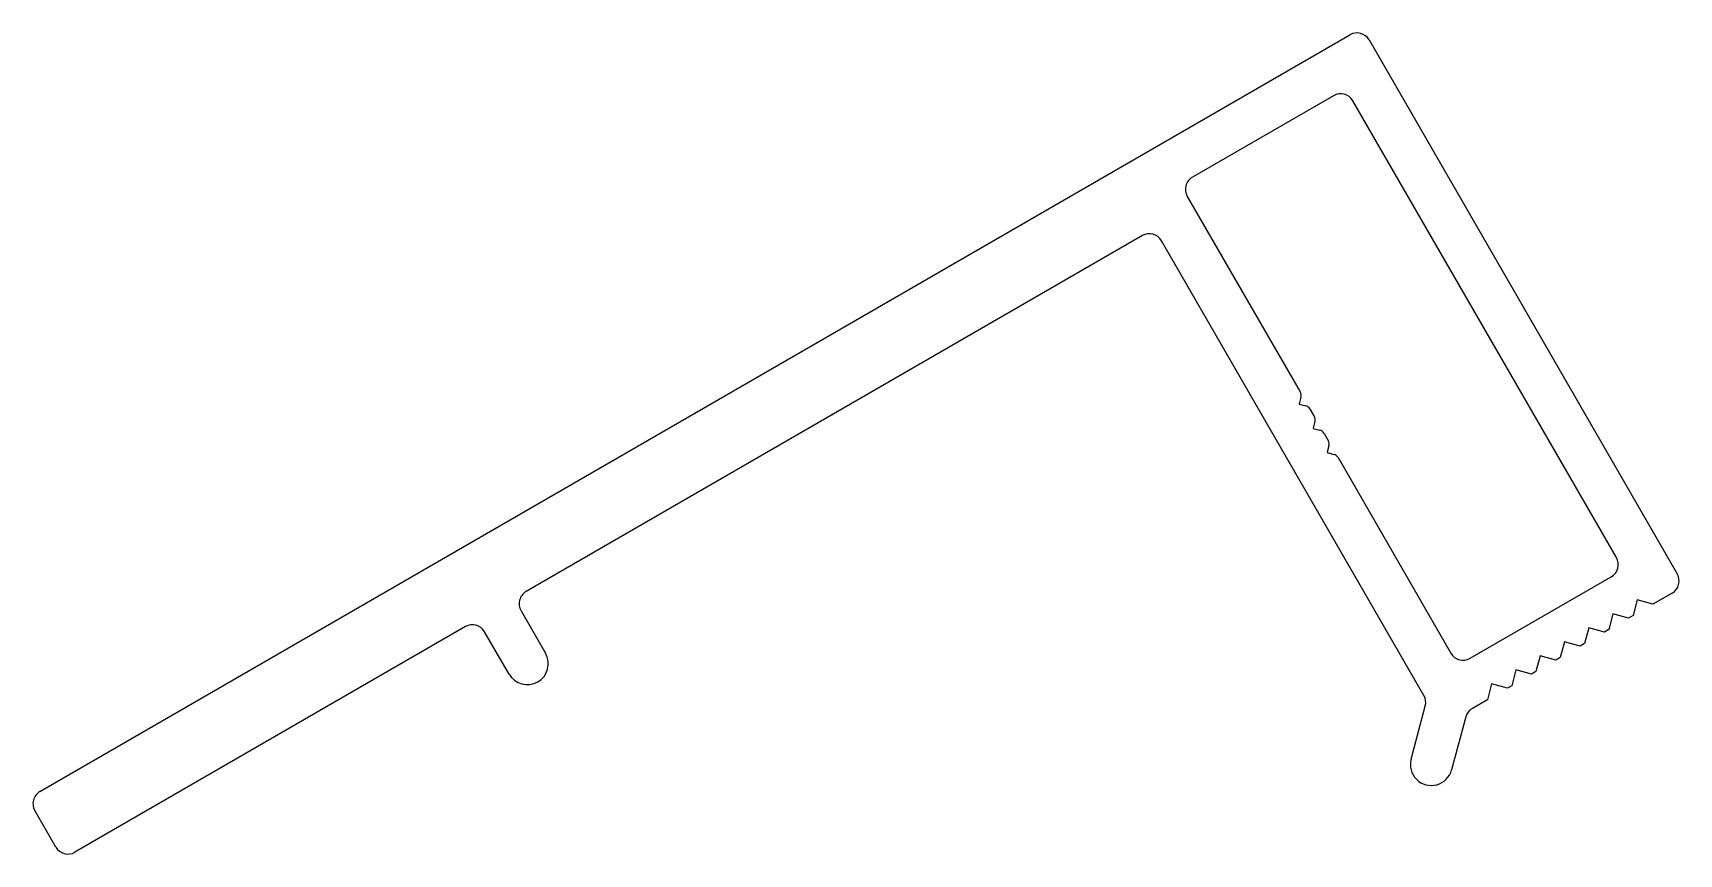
# Model space of a CAD drawing. Extents: x -26 to 32.8, y 7.8 to 37.1.
import ezdxf

# ---------------------------------------------------------------- set-up
doc = ezdxf.new("R2010")
doc.units = 0
doc.layers.get('0').update_dxf_attribs({"linetype": 'CONTINUOUS'})

msp = doc.modelspace()

# ---------------------------------------------------------------- linework, layer by layer
for p, q in [((-25.718, 10.009), (21.048, 37.009)), ((21.731, 36.826), (32.731, 17.773)), ((20.466, 34.837), (15.425, 31.927)), ((30.559, 18.355), (21.149, 34.654)), ((15.242, 31.244), (19.271, 24.266)), ((13.637, 29.844), (-8.36, 17.144)), ((23.687, 13.438), (14.32, 29.661)), ((19.271, 24.266), (19.271, 24.266)), ((19.296, 24.077), (19.233, 23.843)), ((19.239, 23.833), (19.472, 23.771)), ((19.624, 23.654), (19.771, 23.401)), ((19.771, 23.401), (19.624, 23.654)), ((19.624, 23.654), (19.771, 23.401)), ((19.771, 23.401), (19.624, 23.654)), ((19.624, 23.654), (19.771, 23.401)), ((19.796, 23.211), (19.733, 22.977)), ((19.739, 22.967), (19.972, 22.905)), ((20.124, 22.788), (20.271, 22.535)), ((20.296, 22.345), (20.233, 22.111)), ((20.239, 22.101), (20.472, 22.039)), ((20.624, 21.922), (24.652, 14.945)), ((25.335, 14.762), (30.376, 17.672)), ((32.548, 17.09), (31.864, 16.695)), ((-8.543, 16.461), (-7.668, 14.945)), ((31.303, 16.845), (31.153, 16.285)), ((31.864, 16.695), (31.303, 16.845)), ((-10.525, 15.894), (-24.468, 7.844)), ((30.437, 16.345), (30.287, 15.785)), ((30.997, 16.195), (30.437, 16.345)), ((31.153, 16.285), (30.997, 16.195)), ((-8.967, 14.195), (-9.842, 15.711)), ((28.705, 15.345), (28.555, 14.785)), ((29.265, 15.195), (28.705, 15.345)), ((29.421, 15.285), (29.265, 15.195)), ((29.571, 15.845), (29.421, 15.285)), ((30.131, 15.695), (29.571, 15.845)), ((30.287, 15.785), (30.131, 15.695)), ((27.839, 14.845), (27.689, 14.285)), ((28.399, 14.695), (27.839, 14.845)), ((28.555, 14.785), (28.399, 14.695)), ((26.973, 14.345), (26.823, 13.785)), ((27.533, 14.195), (26.973, 14.345)), ((27.689, 14.285), (27.533, 14.195)), ((-7.942, 13.921), (-7.942, 13.921)), ((26.107, 13.845), (25.957, 13.285)), ((26.667, 13.695), (26.107, 13.845)), ((26.823, 13.785), (26.667, 13.695)), ((23.23, 11.168), (23.737, 13.059)), ((25.957, 13.285), (25.418, 12.974)), ((25.185, 12.67), (24.679, 10.78)), ((-25.151, 8.027), (-25.901, 9.326))]:
    msp.add_line(p, q)
for centre, radius, start, end in [((21.298, 36.576), 0.5, 30, 120), ((20.716, 34.404), 0.5, 30, 120), ((15.675, 31.494), 0.5, 120, 210), ((13.887, 29.411), 0.5, 30, 120), ((19.054, 24.141), 0.25, 345, 30), ((19.241, 23.841), 0.008, 165, 255), ((19.408, 23.529), 0.25, 30, 75), ((19.741, 22.975), 0.008, 165, 255), ((19.554, 23.276), 0.25, 345, 30), ((19.908, 22.663), 0.25, 30, 75), ((20.054, 22.41), 0.25, 345, 30), ((20.241, 22.109), 0.008, 165, 255), ((20.408, 21.797), 0.25, 30, 75), ((30.126, 18.105), 0.5, 300, 30), ((32.298, 17.523), 0.5, 300, 30), ((-8.11, 16.711), 0.5, 120, 210), ((-10.275, 15.461), 0.5, 30, 120), ((-8.317, 14.57), 0.75, 300, 30), ((25.085, 15.195), 0.5, 210, 300), ((-8.317, 14.57), 0.75, 210, 300), ((23.254, 13.188), 0.5, 345, 30), ((25.668, 12.541), 0.5, 120, 165), ((23.954, 10.974), 0.75, 165, 345), ((-25.468, 9.576), 0.5, 120, 210), ((-24.718, 8.277), 0.5, 210, 300)]:
    msp.add_arc(centre, radius, start, end)

doc.saveas('drawing.dxf')
